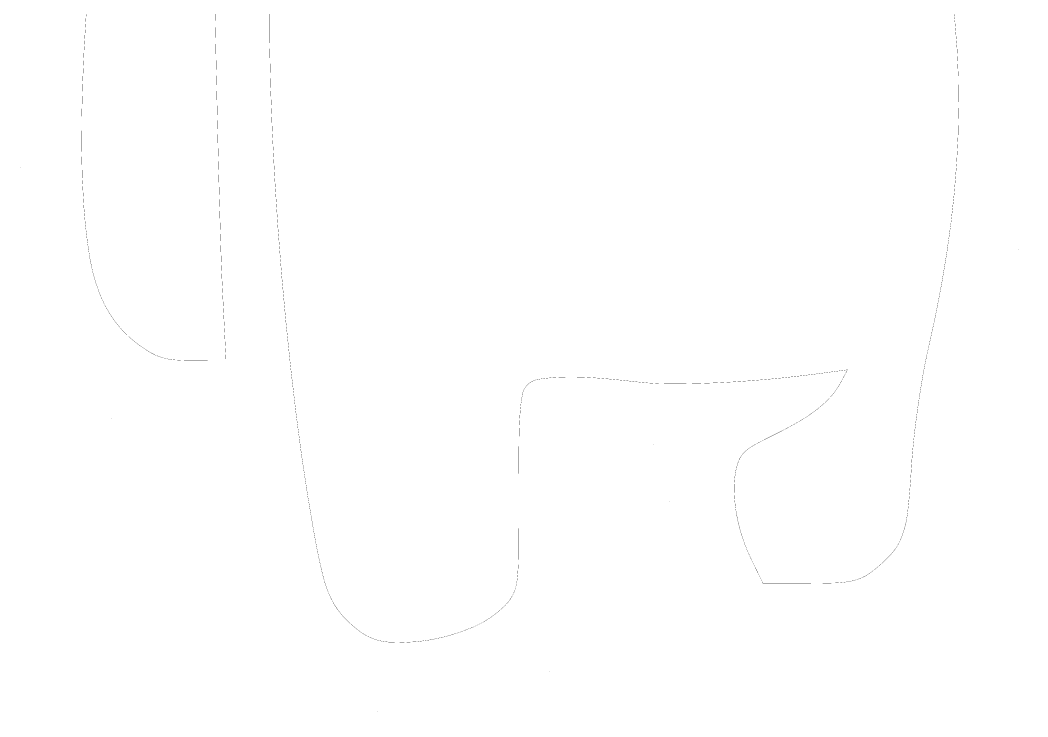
# Model space of a CAD drawing. Header units: inches. Extents: x 0.68 to 3.23, y 0.27 to 3.64.
# Drawn here: x 0.681 to 3.131, y 0.269 to 1.964 of the extents above; entities that cross this region are included whole.
import ezdxf

# ---------------------------------------------------------------- set-up
doc = ezdxf.new("R2010")
doc.units = ezdxf.units.IN
doc.header["$MEASUREMENT"] = 0
doc.layers.add('Mechanical 1', color=6, linetype='Continuous')
doc.layers.add('Pad Holes', color=156, linetype='Continuous')

msp = doc.modelspace()

# ---------------------------------------------------------------- hatches: boundary and pattern name
at = {"layer": 'Pad Holes'}
h = msp.add_hatch(color=7, dxfattribs=at)
edge = h.paths.add_edge_path()
edge.add_arc((0.6832, 1.959), 0.000125, 0, 360)
h = msp.add_hatch(color=7, dxfattribs=at)
edge = h.paths.add_edge_path()
edge.add_arc((0.6832, 1.959), 0.000125, 0, 360)
h = msp.add_hatch(color=7, dxfattribs=at)
edge = h.paths.add_edge_path()
edge.add_arc((3.1308, 1.7495), 0.000125, 0, 360)
h = msp.add_hatch(color=7, dxfattribs=at)
edge = h.paths.add_edge_path()
edge.add_arc((3.1308, 1.7495), 0.000125, 0, 360)
h = msp.add_hatch(color=7, dxfattribs=at)
edge = h.paths.add_edge_path()
edge.add_arc((0.6812, 1.6055), 0.000125, 0, 360)
h = msp.add_hatch(color=7, dxfattribs=at)
edge = h.paths.add_edge_path()
edge.add_arc((0.6812, 1.6055), 0.000125, 0, 360)
h = msp.add_hatch(color=7, dxfattribs=at)
edge = h.paths.add_edge_path()
edge.add_arc((3.1256, 1.5845), 0.000125, 0, 360)
h = msp.add_hatch(color=7, dxfattribs=at)
edge = h.paths.add_edge_path()
edge.add_arc((3.1256, 1.5845), 0.000125, 0, 360)
h = msp.add_hatch(color=7, dxfattribs=at)
edge = h.paths.add_edge_path()
edge.add_arc((3.109, 1.4061), 0.000125, 0, 360)
h = msp.add_hatch(color=7, dxfattribs=at)
edge = h.paths.add_edge_path()
edge.add_arc((3.109, 1.4061), 0.000125, 0, 360)
h = msp.add_hatch(color=7, dxfattribs=at)
edge = h.paths.add_edge_path()
edge.add_arc((0.6854, 1.2984), 0.000125, 0, 360)
h = msp.add_hatch(color=7, dxfattribs=at)
edge = h.paths.add_edge_path()
edge.add_arc((0.6854, 1.2984), 0.000125, 0, 360)
h = msp.add_hatch(color=7, dxfattribs=at)
edge = h.paths.add_edge_path()
edge.add_arc((0.7303, 1.2073), 0.000125, 0, 360)
h = msp.add_hatch(color=7, dxfattribs=at)
edge = h.paths.add_edge_path()
edge.add_arc((0.7303, 1.2073), 0.000125, 0, 360)
h = msp.add_hatch(color=7, dxfattribs=at)
edge = h.paths.add_edge_path()
edge.add_arc((3.0734, 1.1326), 0.000125, 0, 360)
h = msp.add_hatch(color=7, dxfattribs=at)
edge = h.paths.add_edge_path()
edge.add_arc((3.0734, 1.1326), 0.000125, 0, 360)
h = msp.add_hatch(color=7, dxfattribs=at)
edge = h.paths.add_edge_path()
edge.add_arc((0.7787, 1.126), 0.000125, 0, 360)
h = msp.add_hatch(color=7, dxfattribs=at)
edge = h.paths.add_edge_path()
edge.add_arc((0.7787, 1.126), 0.000125, 0, 360)
h = msp.add_hatch(color=7, dxfattribs=at)
edge = h.paths.add_edge_path()
edge.add_arc((0.8399, 1.052), 0.000125, 0, 360)
h = msp.add_hatch(color=7, dxfattribs=at)
edge = h.paths.add_edge_path()
edge.add_arc((0.8399, 1.052), 0.000125, 0, 360)
h = msp.add_hatch(color=7, dxfattribs=at)
edge = h.paths.add_edge_path()
edge.add_arc((0.9031, 0.9959), 0.000125, 0, 360)
h = msp.add_hatch(color=7, dxfattribs=at)
edge = h.paths.add_edge_path()
edge.add_arc((0.9031, 0.9959), 0.000125, 0, 360)
h = msp.add_hatch(color=7, dxfattribs=at)
edge = h.paths.add_edge_path()
edge.add_arc((1.1273, 0.9825), 0.000125, 0, 360)
h = msp.add_hatch(color=7, dxfattribs=at)
edge = h.paths.add_edge_path()
edge.add_arc((1.1273, 0.9825), 0.000125, 0, 360)
h = msp.add_hatch(color=7, dxfattribs=at)
edge = h.paths.add_edge_path()
edge.add_arc((1.1545, 0.9835), 0.000125, 0, 360)
h = msp.add_hatch(color=7, dxfattribs=at)
edge = h.paths.add_edge_path()
edge.add_arc((1.1545, 0.9835), 0.000125, 0, 360)
h = msp.add_hatch(color=7, dxfattribs=at)
edge = h.paths.add_edge_path()
edge.add_arc((1.173, 0.9806), 0.000125, 0, 360)
h = msp.add_hatch(color=7, dxfattribs=at)
edge = h.paths.add_edge_path()
edge.add_arc((1.173, 0.9806), 0.000125, 0, 360)
h = msp.add_hatch(color=7, dxfattribs=at)
edge = h.paths.add_edge_path()
edge.add_arc((0.9562, 0.9724), 0.000125, 0, 360)
h = msp.add_hatch(color=7, dxfattribs=at)
edge = h.paths.add_edge_path()
edge.add_arc((0.9562, 0.9724), 0.000125, 0, 360)
h = msp.add_hatch(color=7, dxfattribs=at)
edge = h.paths.add_edge_path()
edge.add_arc((0.9795, 0.97), 0.000125, 0, 360)
h = msp.add_hatch(color=7, dxfattribs=at)
edge = h.paths.add_edge_path()
edge.add_arc((0.9795, 0.97), 0.000125, 0, 360)
h = msp.add_hatch(color=7, dxfattribs=at)
edge = h.paths.add_edge_path()
edge.add_arc((1.013, 0.9702), 0.000125, 0, 360)
h = msp.add_hatch(color=7, dxfattribs=at)
edge = h.paths.add_edge_path()
edge.add_arc((1.013, 0.9702), 0.000125, 0, 360)
h = msp.add_hatch(color=7, dxfattribs=at)
edge = h.paths.add_edge_path()
edge.add_arc((1.0501, 0.9725), 0.000125, 0, 360)
h = msp.add_hatch(color=7, dxfattribs=at)
edge = h.paths.add_edge_path()
edge.add_arc((1.0501, 0.9725), 0.000125, 0, 360)
h = msp.add_hatch(color=7, dxfattribs=at)
edge = h.paths.add_edge_path()
edge.add_arc((1.0853, 0.9768), 0.000125, 0, 360)
h = msp.add_hatch(color=7, dxfattribs=at)
edge = h.paths.add_edge_path()
edge.add_arc((1.0853, 0.9768), 0.000125, 0, 360)
h = msp.add_hatch(color=7, dxfattribs=at)
edge = h.paths.add_edge_path()
edge.add_arc((1.1858, 0.9733), 0.000125, 0, 360)
h = msp.add_hatch(color=7, dxfattribs=at)
edge = h.paths.add_edge_path()
edge.add_arc((1.1858, 0.9733), 0.000125, 0, 360)
h = msp.add_hatch(color=7, dxfattribs=at)
edge = h.paths.add_edge_path()
edge.add_arc((1.1941, 0.9583), 0.000125, 0, 360)
h = msp.add_hatch(color=7, dxfattribs=at)
edge = h.paths.add_edge_path()
edge.add_arc((1.1941, 0.9583), 0.000125, 0, 360)
h = msp.add_hatch(color=7, dxfattribs=at)
edge = h.paths.add_edge_path()
edge.add_arc((2.1413, 0.9446), 0.000125, 0, 360)
h = msp.add_hatch(color=7, dxfattribs=at)
edge = h.paths.add_edge_path()
edge.add_arc((2.1413, 0.9446), 0.000125, 0, 360)
h = msp.add_hatch(color=7, dxfattribs=at)
edge = h.paths.add_edge_path()
edge.add_arc((2.1919, 0.9477), 0.000125, 0, 360)
h = msp.add_hatch(color=7, dxfattribs=at)
edge = h.paths.add_edge_path()
edge.add_arc((2.1919, 0.9477), 0.000125, 0, 360)
h = msp.add_hatch(color=7, dxfattribs=at)
edge = h.paths.add_edge_path()
edge.add_arc((2.2217, 0.9318), 0.000125, 0, 360)
h = msp.add_hatch(color=7, dxfattribs=at)
edge = h.paths.add_edge_path()
edge.add_arc((2.2217, 0.9318), 0.000125, 0, 360)
h = msp.add_hatch(color=7, dxfattribs=at)
edge = h.paths.add_edge_path()
edge.add_arc((1.2, 0.9219), 0.000125, 0, 360)
h = msp.add_hatch(color=7, dxfattribs=at)
edge = h.paths.add_edge_path()
edge.add_arc((1.2, 0.9219), 0.000125, 0, 360)
h = msp.add_hatch(color=7, dxfattribs=at)
edge = h.paths.add_edge_path()
edge.add_arc((2.1142, 0.9305), 0.000125, 0, 360)
h = msp.add_hatch(color=7, dxfattribs=at)
edge = h.paths.add_edge_path()
edge.add_arc((2.1142, 0.9305), 0.000125, 0, 360)
h = msp.add_hatch(color=7, dxfattribs=at)
edge = h.paths.add_edge_path()
edge.add_arc((2.0992, 0.904), 0.000125, 0, 360)
h = msp.add_hatch(color=7, dxfattribs=at)
edge = h.paths.add_edge_path()
edge.add_arc((2.0992, 0.904), 0.000125, 0, 360)
h = msp.add_hatch(color=7, dxfattribs=at)
edge = h.paths.add_edge_path()
edge.add_arc((2.2413, 0.8907), 0.000125, 0, 360)
h = msp.add_hatch(color=7, dxfattribs=at)
edge = h.paths.add_edge_path()
edge.add_arc((2.2413, 0.8907), 0.000125, 0, 360)
h = msp.add_hatch(color=7, dxfattribs=at)
edge = h.paths.add_edge_path()
edge.add_arc((3.033, 0.8841), 0.000125, 0, 360)
h = msp.add_hatch(color=7, dxfattribs=at)
edge = h.paths.add_edge_path()
edge.add_arc((3.033, 0.8841), 0.000125, 0, 360)
h = msp.add_hatch(color=7, dxfattribs=at)
edge = h.paths.add_edge_path()
edge.add_arc((1.2046, 0.8696), 0.000125, 0, 360)
h = msp.add_hatch(color=7, dxfattribs=at)
edge = h.paths.add_edge_path()
edge.add_arc((1.2046, 0.8696), 0.000125, 0, 360)
h = msp.add_hatch(color=7, dxfattribs=at)
edge = h.paths.add_edge_path()
edge.add_arc((2.0908, 0.8482), 0.000125, 0, 360)
h = msp.add_hatch(color=7, dxfattribs=at)
edge = h.paths.add_edge_path()
edge.add_arc((2.0908, 0.8482), 0.000125, 0, 360)
h = msp.add_hatch(color=7, dxfattribs=at)
edge = h.paths.add_edge_path()
edge.add_arc((1.2076, 0.795), 0.000125, 0, 360)
h = msp.add_hatch(color=7, dxfattribs=at)
edge = h.paths.add_edge_path()
edge.add_arc((1.2076, 0.795), 0.000125, 0, 360)
h = msp.add_hatch(color=7, dxfattribs=at)
edge = h.paths.add_edge_path()
edge.add_arc((2.2605, 0.7932), 0.000125, 0, 360)
h = msp.add_hatch(color=7, dxfattribs=at)
edge = h.paths.add_edge_path()
edge.add_arc((2.2605, 0.7932), 0.000125, 0, 360)
h = msp.add_hatch(color=7, dxfattribs=at)
edge = h.paths.add_edge_path()
edge.add_arc((2.989, 0.7051), 0.000125, 0, 360)
h = msp.add_hatch(color=7, dxfattribs=at)
edge = h.paths.add_edge_path()
edge.add_arc((2.989, 0.7051), 0.000125, 0, 360)
h = msp.add_hatch(color=7, dxfattribs=at)
edge = h.paths.add_edge_path()
edge.add_arc((1.214, 0.6779), 0.000125, 0, 360)
h = msp.add_hatch(color=7, dxfattribs=at)
edge = h.paths.add_edge_path()
edge.add_arc((1.214, 0.6779), 0.000125, 0, 360)
h = msp.add_hatch(color=7, dxfattribs=at)
edge = h.paths.add_edge_path()
edge.add_arc((2.0794, 0.677), 0.000125, 0, 360)
h = msp.add_hatch(color=7, dxfattribs=at)
edge = h.paths.add_edge_path()
edge.add_arc((2.0794, 0.677), 0.000125, 0, 360)
h = msp.add_hatch(color=7, dxfattribs=at)
edge = h.paths.add_edge_path()
edge.add_arc((2.283, 0.6788), 0.000125, 0, 360)
h = msp.add_hatch(color=7, dxfattribs=at)
edge = h.paths.add_edge_path()
edge.add_arc((2.283, 0.6788), 0.000125, 0, 360)
h = msp.add_hatch(color=7, dxfattribs=at)
edge = h.paths.add_edge_path()
edge.add_arc((1.2267, 0.5742), 0.000125, 0, 360)
h = msp.add_hatch(color=7, dxfattribs=at)
edge = h.paths.add_edge_path()
edge.add_arc((1.2267, 0.5742), 0.000125, 0, 360)
h = msp.add_hatch(color=7, dxfattribs=at)
edge = h.paths.add_edge_path()
edge.add_arc((2.0717, 0.5693), 0.000125, 0, 360)
h = msp.add_hatch(color=7, dxfattribs=at)
edge = h.paths.add_edge_path()
edge.add_arc((2.0717, 0.5693), 0.000125, 0, 360)
h = msp.add_hatch(color=7, dxfattribs=at)
edge = h.paths.add_edge_path()
edge.add_arc((2.3096, 0.5807), 0.000125, 0, 360)
h = msp.add_hatch(color=7, dxfattribs=at)
edge = h.paths.add_edge_path()
edge.add_arc((2.3096, 0.5807), 0.000125, 0, 360)
h = msp.add_hatch(color=7, dxfattribs=at)
edge = h.paths.add_edge_path()
edge.add_arc((2.9383, 0.5772), 0.000125, 0, 360)
h = msp.add_hatch(color=7, dxfattribs=at)
edge = h.paths.add_edge_path()
edge.add_arc((2.9383, 0.5772), 0.000125, 0, 360)
h = msp.add_hatch(color=7, dxfattribs=at)
edge = h.paths.add_edge_path()
edge.add_arc((2.0643, 0.5178), 0.000125, 0, 360)
h = msp.add_hatch(color=7, dxfattribs=at)
edge = h.paths.add_edge_path()
edge.add_arc((2.0643, 0.5178), 0.000125, 0, 360)
h = msp.add_hatch(color=7, dxfattribs=at)
edge = h.paths.add_edge_path()
edge.add_arc((2.3379, 0.504), 0.000125, 0, 360)
h = msp.add_hatch(color=7, dxfattribs=at)
edge = h.paths.add_edge_path()
edge.add_arc((2.3379, 0.504), 0.000125, 0, 360)
h = msp.add_hatch(color=7, dxfattribs=at)
edge = h.paths.add_edge_path()
edge.add_arc((2.8768, 0.4936), 0.000125, 0, 360)
h = msp.add_hatch(color=7, dxfattribs=at)
edge = h.paths.add_edge_path()
edge.add_arc((2.8768, 0.4936), 0.000125, 0, 360)
h = msp.add_hatch(color=7, dxfattribs=at)
edge = h.paths.add_edge_path()
edge.add_arc((1.2446, 0.4877), 0.000125, 0, 360)
h = msp.add_hatch(color=7, dxfattribs=at)
edge = h.paths.add_edge_path()
edge.add_arc((1.2446, 0.4877), 0.000125, 0, 360)
h = msp.add_hatch(color=7, dxfattribs=at)
edge = h.paths.add_edge_path()
edge.add_arc((2.0524, 0.4821), 0.000125, 0, 360)
h = msp.add_hatch(color=7, dxfattribs=at)
edge = h.paths.add_edge_path()
edge.add_arc((2.0524, 0.4821), 0.000125, 0, 360)
h = msp.add_hatch(color=7, dxfattribs=at)
edge = h.paths.add_edge_path()
edge.add_arc((2.0312, 0.4453), 0.000125, 0, 360)
h = msp.add_hatch(color=7, dxfattribs=at)
edge = h.paths.add_edge_path()
edge.add_arc((2.0312, 0.4453), 0.000125, 0, 360)
h = msp.add_hatch(color=7, dxfattribs=at)
edge = h.paths.add_edge_path()
edge.add_arc((2.3656, 0.4611), 0.000125, 0, 360)
h = msp.add_hatch(color=7, dxfattribs=at)
edge = h.paths.add_edge_path()
edge.add_arc((2.3656, 0.4611), 0.000125, 0, 360)
h = msp.add_hatch(color=7, dxfattribs=at)
edge = h.paths.add_edge_path()
edge.add_arc((2.8283, 0.4568), 0.000125, 0, 360)
h = msp.add_hatch(color=7, dxfattribs=at)
edge = h.paths.add_edge_path()
edge.add_arc((2.8283, 0.4568), 0.000125, 0, 360)
h = msp.add_hatch(color=7, dxfattribs=at)
edge = h.paths.add_edge_path()
edge.add_arc((1.2674, 0.4243), 0.000125, 0, 360)
h = msp.add_hatch(color=7, dxfattribs=at)
edge = h.paths.add_edge_path()
edge.add_arc((1.2674, 0.4243), 0.000125, 0, 360)
h = msp.add_hatch(color=7, dxfattribs=at)
edge = h.paths.add_edge_path()
edge.add_arc((2.3977, 0.4389), 0.000125, 0, 360)
h = msp.add_hatch(color=7, dxfattribs=at)
edge = h.paths.add_edge_path()
edge.add_arc((2.3977, 0.4389), 0.000125, 0, 360)
h = msp.add_hatch(color=7, dxfattribs=at)
edge = h.paths.add_edge_path()
edge.add_arc((2.4456, 0.4248), 0.000125, 0, 360)
h = msp.add_hatch(color=7, dxfattribs=at)
edge = h.paths.add_edge_path()
edge.add_arc((2.4456, 0.4248), 0.000125, 0, 360)
h = msp.add_hatch(color=7, dxfattribs=at)
edge = h.paths.add_edge_path()
edge.add_arc((2.515, 0.4172), 0.000125, 0, 360)
h = msp.add_hatch(color=7, dxfattribs=at)
edge = h.paths.add_edge_path()
edge.add_arc((2.515, 0.4172), 0.000125, 0, 360)
h = msp.add_hatch(color=7, dxfattribs=at)
edge = h.paths.add_edge_path()
edge.add_arc((2.7077, 0.4199), 0.000125, 0, 360)
h = msp.add_hatch(color=7, dxfattribs=at)
edge = h.paths.add_edge_path()
edge.add_arc((2.7077, 0.4199), 0.000125, 0, 360)
h = msp.add_hatch(color=7, dxfattribs=at)
edge = h.paths.add_edge_path()
edge.add_arc((2.7745, 0.433), 0.000125, 0, 360)
h = msp.add_hatch(color=7, dxfattribs=at)
edge = h.paths.add_edge_path()
edge.add_arc((2.7745, 0.433), 0.000125, 0, 360)
h = msp.add_hatch(color=7, dxfattribs=at)
edge = h.paths.add_edge_path()
edge.add_arc((2.6182, 0.4154), 0.000125, 0, 360)
h = msp.add_hatch(color=7, dxfattribs=at)
edge = h.paths.add_edge_path()
edge.add_arc((2.6182, 0.4154), 0.000125, 0, 360)
h = msp.add_hatch(color=7, dxfattribs=at)
edge = h.paths.add_edge_path()
edge.add_arc((1.3161, 0.3719), 0.000125, 0, 360)
h = msp.add_hatch(color=7, dxfattribs=at)
edge = h.paths.add_edge_path()
edge.add_arc((1.3161, 0.3719), 0.000125, 0, 360)
h = msp.add_hatch(color=7, dxfattribs=at)
edge = h.paths.add_edge_path()
edge.add_arc((1.9673, 0.3789), 0.000125, 0, 360)
h = msp.add_hatch(color=7, dxfattribs=at)
edge = h.paths.add_edge_path()
edge.add_arc((1.9673, 0.3789), 0.000125, 0, 360)
h = msp.add_hatch(color=7, dxfattribs=at)
edge = h.paths.add_edge_path()
edge.add_arc((1.4234, 0.3211), 0.000125, 0, 360)
h = msp.add_hatch(color=7, dxfattribs=at)
edge = h.paths.add_edge_path()
edge.add_arc((1.4234, 0.3211), 0.000125, 0, 360)
h = msp.add_hatch(color=7, dxfattribs=at)
edge = h.paths.add_edge_path()
edge.add_arc((1.8735, 0.3215), 0.000125, 0, 360)
h = msp.add_hatch(color=7, dxfattribs=at)
edge = h.paths.add_edge_path()
edge.add_arc((1.8735, 0.3215), 0.000125, 0, 360)
h = msp.add_hatch(color=7, dxfattribs=at)
edge = h.paths.add_edge_path()
edge.add_arc((1.5507, 0.2832), 0.000125, 0, 360)
h = msp.add_hatch(color=7, dxfattribs=at)
edge = h.paths.add_edge_path()
edge.add_arc((1.5507, 0.2832), 0.000125, 0, 360)
h = msp.add_hatch(color=7, dxfattribs=at)
edge = h.paths.add_edge_path()
edge.add_arc((1.6712, 0.2696), 0.000125, 0, 360)
h = msp.add_hatch(color=7, dxfattribs=at)
edge = h.paths.add_edge_path()
edge.add_arc((1.6712, 0.2696), 0.000125, 0, 360)
h = msp.add_hatch(color=7, dxfattribs=at)
edge = h.paths.add_edge_path()
edge.add_arc((1.7685, 0.282), 0.000125, 0, 360)
h = msp.add_hatch(color=7, dxfattribs=at)
edge = h.paths.add_edge_path()
edge.add_arc((1.7685, 0.282), 0.000125, 0, 360)

# ---------------------------------------------------------------- linework, layer by layer
at = {"layer": 'Mechanical 1', "const_width": 0.0005}
for points in [[(1.1589, 1.7967, -0.000932), (1.1545, 2.0125)], [(1.2941, 1.6919, -0.011722), (1.2868, 2.0172)], [(2.946, 2.0268, -0.026049), (2.9619, 1.8258)], [(0.8306, 1.7219, -0.012342), (0.8416, 1.9779)], [(2.9619, 1.8258, -0.023117), (2.9579, 1.6161)], [(1.1639, 1.5869, -0.001015), (1.1589, 1.7967)], [(0.8359, 1.5102, -0.021734), (0.8306, 1.7219)], [(1.3168, 1.344, -0.009529), (1.2941, 1.6919)], [(2.9579, 1.6161, -0.021973), (2.9338, 1.3971)], [(1.169, 1.4073, -0.000951), (1.1639, 1.5869)], [(0.8503, 1.3863, -0.023521), (0.8359, 1.5102)], [(1.1729, 1.3088, -0.005016), (1.169, 1.4073)], [(2.9338, 1.3971, -0.018619), (2.8897, 1.1685)], [(0.8754, 1.2959, -0.053942), (0.8503, 1.3863)], [(1.3521, 1.0047, -0.009669), (1.3168, 1.344)], [(0.9141, 1.2279, -0.069642), (0.8754, 1.2959)], [(0.9695, 1.1741, -0.071999), (0.9141, 1.2279)], [(1.0008, 1.154, -0.027697), (0.9695, 1.1741)], [(1.0272, 1.1429, -0.058818), (1.0008, 1.154)], [(2.8761, 1.1017, -0.013481), (2.8897, 1.1685)], [(1.0575, 1.1375, -0.052284), (1.0272, 1.1429)], [(1.1019, 1.1359, -0.017992), (1.0575, 1.1375)], [(2.6225, 1.1042, -0.010666), (2.4969, 1.0902)], [(1.9136, 1.0762, -0.157986), (1.9416, 1.0905)], [(1.9416, 1.0905, -0.032228), (1.9976, 1.0957)], [(1.9976, 1.0957, -0.025683), (2.0757, 1.0941)], [(2.0757, 1.0941, -0.01081), (2.1804, 1.0841)], [(2.2617, 1.0793, -0.028683), (2.1804, 1.0841)], [(2.3725, 1.0818, -0.011705), (2.2617, 1.0793)], [(2.4969, 1.0902, -0.011102), (2.3725, 1.0818)], [(2.6759, 1.0823, -0.061315), (2.6526, 1.0489)], [(2.8635, 1.0222, -0.008232), (2.8761, 1.1017)], [(1.8969, 1.0146, -0.030126), (1.9027, 1.0557)], [(1.9027, 1.0557, -0.147735), (1.9136, 1.0762)], [(2.6526, 1.0489, -0.04403), (2.6193, 1.0179)], [(1.3974, 0.706, -0.013894), (1.3521, 1.0047)], [(1.8939, 0.9459, -0.016735), (1.8969, 1.0146)], [(2.6193, 1.0179, -0.034877), (2.5736, 0.9871)], [(2.8534, 0.9417, -0.008209), (2.8635, 1.0222)], [(2.5736, 0.9871, -0.017298), (2.5118, 0.9543)], [(1.8931, 0.8145, -0.002825), (1.8939, 0.9459)], [(2.4652, 0.9302, -0.012117), (2.5118, 0.9543)], [(2.8476, 0.8719, -0.01267), (2.8534, 0.9417)], [(2.4291, 0.8948, -0.101577), (2.442, 0.9133)], [(2.442, 0.9133, -0.064163), (2.4652, 0.9302)], [(2.421, 0.8683, -0.055558), (2.4291, 0.8948)], [(2.417, 0.819, -0.052063), (2.421, 0.8683)], [(2.8476, 0.8719, -0.013486), (2.8386, 0.7653)], [(1.8931, 0.8145, -0.0019), (1.8925, 0.6554)], [(2.4224, 0.7641, -0.037393), (2.417, 0.819)], [(2.4365, 0.7073, -0.035553), (2.4224, 0.7641)], [(2.8386, 0.7653, -0.065139), (2.8241, 0.7064)], [(1.4168, 0.6143, -0.015006), (1.3974, 0.706)], [(2.4585, 0.6528, -0.034918), (2.4365, 0.7073)], [(2.8241, 0.7064, -0.093975), (2.7975, 0.6639)], [(2.7975, 0.6639, -0.045658), (2.7498, 0.621)], [(1.8925, 0.6554, -0.027966), (1.889, 0.5996)], [(1.4371, 0.5571, -0.051719), (1.4168, 0.6143)], [(2.7498, 0.621, -0.058967), (2.7259, 0.6072)], [(1.889, 0.5996, -0.083255), (1.8796, 0.5675)], [(2.662, 0.5951, -0.008819), (2.6005, 0.594)], [(2.6992, 0.5991, -0.035782), (2.662, 0.5951)], [(2.7259, 0.6072, -0.057049), (2.6992, 0.5991)], [(1.8796, 0.5675, -0.083621), (1.8602, 0.5404)], [(1.4649, 0.5154, -0.071242), (1.4371, 0.5571)], [(1.8602, 0.5404, -0.093904), (1.7838, 0.4883)], [(1.5065, 0.4774, -0.050022), (1.4649, 0.5154)], [(1.5773, 0.4512, -0.144881), (1.5065, 0.4774)], [(1.7838, 0.4883, -0.058704), (1.6799, 0.4569)], [(1.6799, 0.4569, -0.060593), (1.5773, 0.4512)]]:
    msp.add_lwpolyline(points, format="xyb", dxfattribs=at)
at = {"layer": 'Mechanical 1', "const_width": 0.00025}
for points in [[(2.9618, 1.8258, 1), (2.962, 1.8258, 1)], [(2.9618, 1.8258, 1), (2.962, 1.8258, 1)], [(1.1587, 1.7967, 1), (1.159, 1.7967, 1)], [(1.1587, 1.7967, 1), (1.159, 1.7967, 1)], [(0.8305, 1.7219, 1), (0.8307, 1.7219, 1)], [(0.8305, 1.7219, 1), (0.8307, 1.7219, 1)], [(1.294, 1.6919, 1), (1.2943, 1.6919, 1)], [(1.294, 1.6919, 1), (1.2943, 1.6919, 1)], [(2.9578, 1.6161, 1), (2.958, 1.6161, 1)], [(2.9578, 1.6161, 1), (2.958, 1.6161, 1)], [(1.1638, 1.5869, 1), (1.164, 1.5869, 1)], [(1.1638, 1.5869, 1), (1.164, 1.5869, 1)], [(0.8358, 1.5102, 1), (0.8361, 1.5102, 1)], [(0.8358, 1.5102, 1), (0.8361, 1.5102, 1)], [(1.1688, 1.4073, 1), (1.1691, 1.4073, 1)], [(1.1688, 1.4073, 1), (1.1691, 1.4073, 1)], [(2.9337, 1.3971, 1), (2.9339, 1.3971, 1)], [(2.9337, 1.3971, 1), (2.9339, 1.3971, 1)], [(0.8502, 1.3863, 1), (0.8505, 1.3863, 1)], [(0.8502, 1.3863, 1), (0.8505, 1.3863, 1)], [(1.3167, 1.344, 1), (1.317, 1.344, 1)], [(1.3167, 1.344, 1), (1.317, 1.344, 1)], [(1.1728, 1.3088, 1), (1.173, 1.3088, 1)], [(1.1728, 1.3088, 1), (1.173, 1.3088, 1)], [(0.8753, 1.2959, 1), (0.8755, 1.2959, 1)], [(0.8753, 1.2959, 1), (0.8755, 1.2959, 1)], [(0.914, 1.2279, 1), (0.9142, 1.2279, 1)], [(0.914, 1.2279, 1), (0.9142, 1.2279, 1)], [(0.9694, 1.1741, 1), (0.9697, 1.1741, 1)], [(0.9694, 1.1741, 1), (0.9697, 1.1741, 1)], [(1.0006, 1.154, 1), (1.0009, 1.154, 1)], [(1.0006, 1.154, 1), (1.0009, 1.154, 1)], [(2.8896, 1.1685, 1), (2.8898, 1.1685, 1)], [(2.8896, 1.1685, 1), (2.8898, 1.1685, 1)], [(1.0271, 1.1429, 1), (1.0273, 1.1429, 1)], [(1.0271, 1.1429, 1), (1.0273, 1.1429, 1)], [(1.0573, 1.1375, 1), (1.0576, 1.1375, 1)], [(1.0573, 1.1375, 1), (1.0576, 1.1375, 1)], [(1.1018, 1.1359, 1), (1.1021, 1.1359, 1)], [(1.1018, 1.1359, 1), (1.1021, 1.1359, 1)], [(1.1814, 1.1358, 1), (1.1817, 1.1358, 1)], [(1.1814, 1.1358, 1), (1.1817, 1.1358, 1)], [(2.6223, 1.1042, 1), (2.6226, 1.1042, 1)], [(2.6223, 1.1042, 1), (2.6226, 1.1042, 1)], [(2.6923, 1.1135, 1), (2.6926, 1.1135, 1)], [(2.6923, 1.1135, 1), (2.6926, 1.1135, 1)], [(1.9415, 1.0905, 1), (1.9417, 1.0905, 1)], [(1.9415, 1.0905, 1), (1.9417, 1.0905, 1)], [(1.9974, 1.0957, 1), (1.9977, 1.0957, 1)], [(1.9974, 1.0957, 1), (1.9977, 1.0957, 1)], [(2.0756, 1.0941, 1), (2.0758, 1.0941, 1)], [(2.0756, 1.0941, 1), (2.0758, 1.0941, 1)], [(2.1802, 1.0841, 1), (2.1805, 1.0841, 1)], [(2.1802, 1.0841, 1), (2.1805, 1.0841, 1)], [(2.2616, 1.0793, 1), (2.2618, 1.0793, 1)], [(2.2616, 1.0793, 1), (2.2618, 1.0793, 1)], [(2.3724, 1.0818, 1), (2.3726, 1.0818, 1)], [(2.3724, 1.0818, 1), (2.3726, 1.0818, 1)], [(2.4968, 1.0902, 1), (2.497, 1.0902, 1)], [(2.4968, 1.0902, 1), (2.497, 1.0902, 1)], [(2.6758, 1.0823, 1), (2.676, 1.0823, 1)], [(2.6758, 1.0823, 1), (2.676, 1.0823, 1)], [(2.876, 1.1017, 1), (2.8762, 1.1017, 1)], [(2.876, 1.1017, 1), (2.8762, 1.1017, 1)], [(1.9025, 1.0557, 1), (1.9028, 1.0557, 1)], [(1.9025, 1.0557, 1), (1.9028, 1.0557, 1)], [(1.9135, 1.0762, 1), (1.9138, 1.0762, 1)], [(1.9135, 1.0762, 1), (1.9138, 1.0762, 1)], [(2.6525, 1.0489, 1), (2.6527, 1.0489, 1)], [(2.6525, 1.0489, 1), (2.6527, 1.0489, 1)], [(1.3519, 1.0047, 1), (1.3522, 1.0047, 1)], [(1.3519, 1.0047, 1), (1.3522, 1.0047, 1)], [(1.8968, 1.0146, 1), (1.8971, 1.0146, 1)], [(1.8968, 1.0146, 1), (1.8971, 1.0146, 1)], [(2.6192, 1.0179, 1), (2.6195, 1.0179, 1)], [(2.6192, 1.0179, 1), (2.6195, 1.0179, 1)], [(2.8634, 1.0222, 1), (2.8636, 1.0222, 1)], [(2.8634, 1.0222, 1), (2.8636, 1.0222, 1)], [(2.5735, 0.9871, 1), (2.5737, 0.9871, 1)], [(2.5735, 0.9871, 1), (2.5737, 0.9871, 1)], [(1.8937, 0.9459, 1), (1.894, 0.9459, 1)], [(1.8937, 0.9459, 1), (1.894, 0.9459, 1)], [(2.5117, 0.9543, 1), (2.512, 0.9543, 1)], [(2.5117, 0.9543, 1), (2.512, 0.9543, 1)], [(2.8533, 0.9417, 1), (2.8535, 0.9417, 1)], [(2.8533, 0.9417, 1), (2.8535, 0.9417, 1)], [(2.4419, 0.9133, 1), (2.4422, 0.9133, 1)], [(2.4419, 0.9133, 1), (2.4422, 0.9133, 1)], [(2.4651, 0.9302, 1), (2.4653, 0.9302, 1)], [(2.4651, 0.9302, 1), (2.4653, 0.9302, 1)], [(2.429, 0.8948, 1), (2.4293, 0.8948, 1)], [(2.429, 0.8948, 1), (2.4293, 0.8948, 1)], [(2.4209, 0.8683, 1), (2.4212, 0.8683, 1)], [(2.4209, 0.8683, 1), (2.4212, 0.8683, 1)], [(2.8475, 0.8719, 1), (2.8477, 0.8719, 1)], [(2.8475, 0.8719, 1), (2.8477, 0.8719, 1)], [(1.893, 0.8145, 1), (1.8932, 0.8145, 1)], [(1.893, 0.8145, 1), (1.8932, 0.8145, 1)], [(2.4169, 0.819, 1), (2.4171, 0.819, 1)], [(2.4169, 0.819, 1), (2.4171, 0.819, 1)], [(2.4223, 0.7641, 1), (2.4225, 0.7641, 1)], [(2.4223, 0.7641, 1), (2.4225, 0.7641, 1)], [(2.8385, 0.7653, 1), (2.8387, 0.7653, 1)], [(2.8385, 0.7653, 1), (2.8387, 0.7653, 1)], [(1.3973, 0.706, 1), (1.3975, 0.706, 1)], [(1.3973, 0.706, 1), (1.3975, 0.706, 1)], [(2.4363, 0.7073, 1), (2.4366, 0.7073, 1)], [(2.4363, 0.7073, 1), (2.4366, 0.7073, 1)], [(2.8239, 0.7064, 1), (2.8242, 0.7064, 1)], [(2.8239, 0.7064, 1), (2.8242, 0.7064, 1)], [(2.7974, 0.6639, 1), (2.7977, 0.6639, 1)], [(2.7974, 0.6639, 1), (2.7977, 0.6639, 1)], [(1.8924, 0.6554, 1), (1.8926, 0.6554, 1)], [(1.8924, 0.6554, 1), (1.8926, 0.6554, 1)], [(2.4584, 0.6528, 1), (2.4586, 0.6528, 1)], [(2.4584, 0.6528, 1), (2.4586, 0.6528, 1)], [(1.4167, 0.6143, 1), (1.4169, 0.6143, 1)], [(1.4167, 0.6143, 1), (1.4169, 0.6143, 1)], [(2.7497, 0.621, 1), (2.75, 0.621, 1)], [(2.7497, 0.621, 1), (2.75, 0.621, 1)], [(1.8888, 0.5996, 1), (1.8891, 0.5996, 1)], [(1.8888, 0.5996, 1), (1.8891, 0.5996, 1)], [(2.487, 0.594, 1), (2.4873, 0.594, 1)], [(2.487, 0.594, 1), (2.4873, 0.594, 1)], [(2.6004, 0.594, 1), (2.6006, 0.594, 1)], [(2.6004, 0.594, 1), (2.6006, 0.594, 1)], [(2.6619, 0.5951, 1), (2.6621, 0.5951, 1)], [(2.6619, 0.5951, 1), (2.6621, 0.5951, 1)], [(2.6991, 0.5991, 1), (2.6994, 0.5991, 1)], [(2.6991, 0.5991, 1), (2.6994, 0.5991, 1)], [(2.7258, 0.6072, 1), (2.7261, 0.6072, 1)], [(2.7258, 0.6072, 1), (2.7261, 0.6072, 1)], [(1.8794, 0.5675, 1), (1.8797, 0.5675, 1)], [(1.8794, 0.5675, 1), (1.8797, 0.5675, 1)], [(1.437, 0.5571, 1), (1.4373, 0.5571, 1)], [(1.437, 0.5571, 1), (1.4373, 0.5571, 1)], [(1.8601, 0.5404, 1), (1.8604, 0.5404, 1)], [(1.8601, 0.5404, 1), (1.8604, 0.5404, 1)], [(1.4647, 0.5154, 1), (1.465, 0.5154, 1)], [(1.4647, 0.5154, 1), (1.465, 0.5154, 1)], [(1.5063, 0.4774, 1), (1.5066, 0.4774, 1)], [(1.5063, 0.4774, 1), (1.5066, 0.4774, 1)], [(1.7837, 0.4883, 1), (1.7839, 0.4883, 1)], [(1.7837, 0.4883, 1), (1.7839, 0.4883, 1)], [(1.5772, 0.4512, 1), (1.5774, 0.4512, 1)], [(1.5772, 0.4512, 1), (1.5774, 0.4512, 1)], [(1.6797, 0.4569, 1), (1.68, 0.4569, 1)], [(1.6797, 0.4569, 1), (1.68, 0.4569, 1)]]:
    msp.add_lwpolyline(points, format="xyb", close=True, dxfattribs=at)
at = {"layer": 'Mechanical 1', "const_width": 0.0005}
for points in [[(1.1729, 1.3088), (1.1816, 1.1358)], [(1.1019, 1.1359), (1.1816, 1.1358)], [(2.6225, 1.1042), (2.6925, 1.1135)], [(2.6759, 1.0823), (2.6925, 1.1135)], [(2.4585, 0.6528), (2.4872, 0.594)], [(2.4872, 0.594), (2.6005, 0.594)]]:
    msp.add_lwpolyline(points, dxfattribs=at)

doc.saveas('drawing.dxf')
